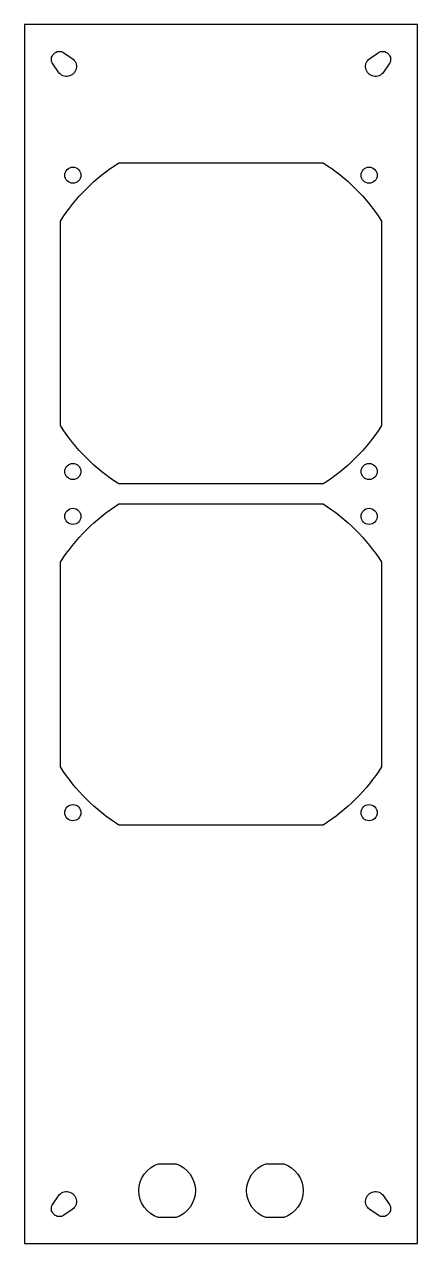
# Model space of a CAD drawing. Extents: x -55 to 55, y -170 to 170.
import ezdxf

# ---------------------------------------------------------------- set-up
doc = ezdxf.new("R2010")
doc.units = 0
doc.layers.get('0').update_dxf_attribs({"linetype": 'CONTINUOUS'})

msp = doc.modelspace()

# ---------------------------------------------------------------- linework, layer by layer
msp.add_lwpolyline([(-54.75, 169.75), (-54.75, -169.75), (54.75, -169.75), (54.75, 169.75)], close=True)
for points in [[(-45.26, 156.43), (-46.85, 158.72, -0.836396), (-43.72, 161.85), (-41.43, 160.26, -1.195606)], [(41.43, 160.26), (43.72, 161.85, -0.836396), (46.85, 158.72), (45.26, 156.43, -1.195606)], [(-28.48, 131.2), (28.48, 131.2, -0.109522), (44.7, 114.98), (44.7, 58.02, -0.109522), (28.48, 41.8), (-28.48, 41.8, -0.109522), (-44.7, 58.02), (-44.7, 114.98, -0.109522)], [(-44.7, -36.98), (-44.7, 19.98, -0.109522), (-28.48, 36.2), (28.48, 36.2, -0.109522), (44.7, 19.98), (44.7, -36.98, -0.109522), (28.48, -53.2), (-28.48, -53.2, -0.109522)], [(-12.52, -147.54, -0.721786), (-12.52, -162.46), (-17.48, -162.46, -0.721786), (-17.48, -147.54)], [(12.52, -162.46, -0.721786), (12.52, -147.54), (17.48, -147.54, -0.721786), (17.48, -162.46)], [(-41.43, -160.26), (-43.72, -161.85, -0.836396), (-46.85, -158.72), (-45.26, -156.43, -1.195606)], [(43.72, -161.85), (41.43, -160.26, -1.195606), (45.26, -156.43), (46.85, -158.72, -0.836396)]]:
    msp.add_lwpolyline(points, format="xyb", close=True)
for centre in [(-41.25, 127.75), (41.25, 127.75), (-41.25, 45.25), (41.25, 45.25), (-41.25, 32.75), (41.25, 32.75), (-41.25, -49.75), (41.25, -49.75)]:
    msp.add_circle(centre, 2.25)

doc.saveas('drawing.dxf')
